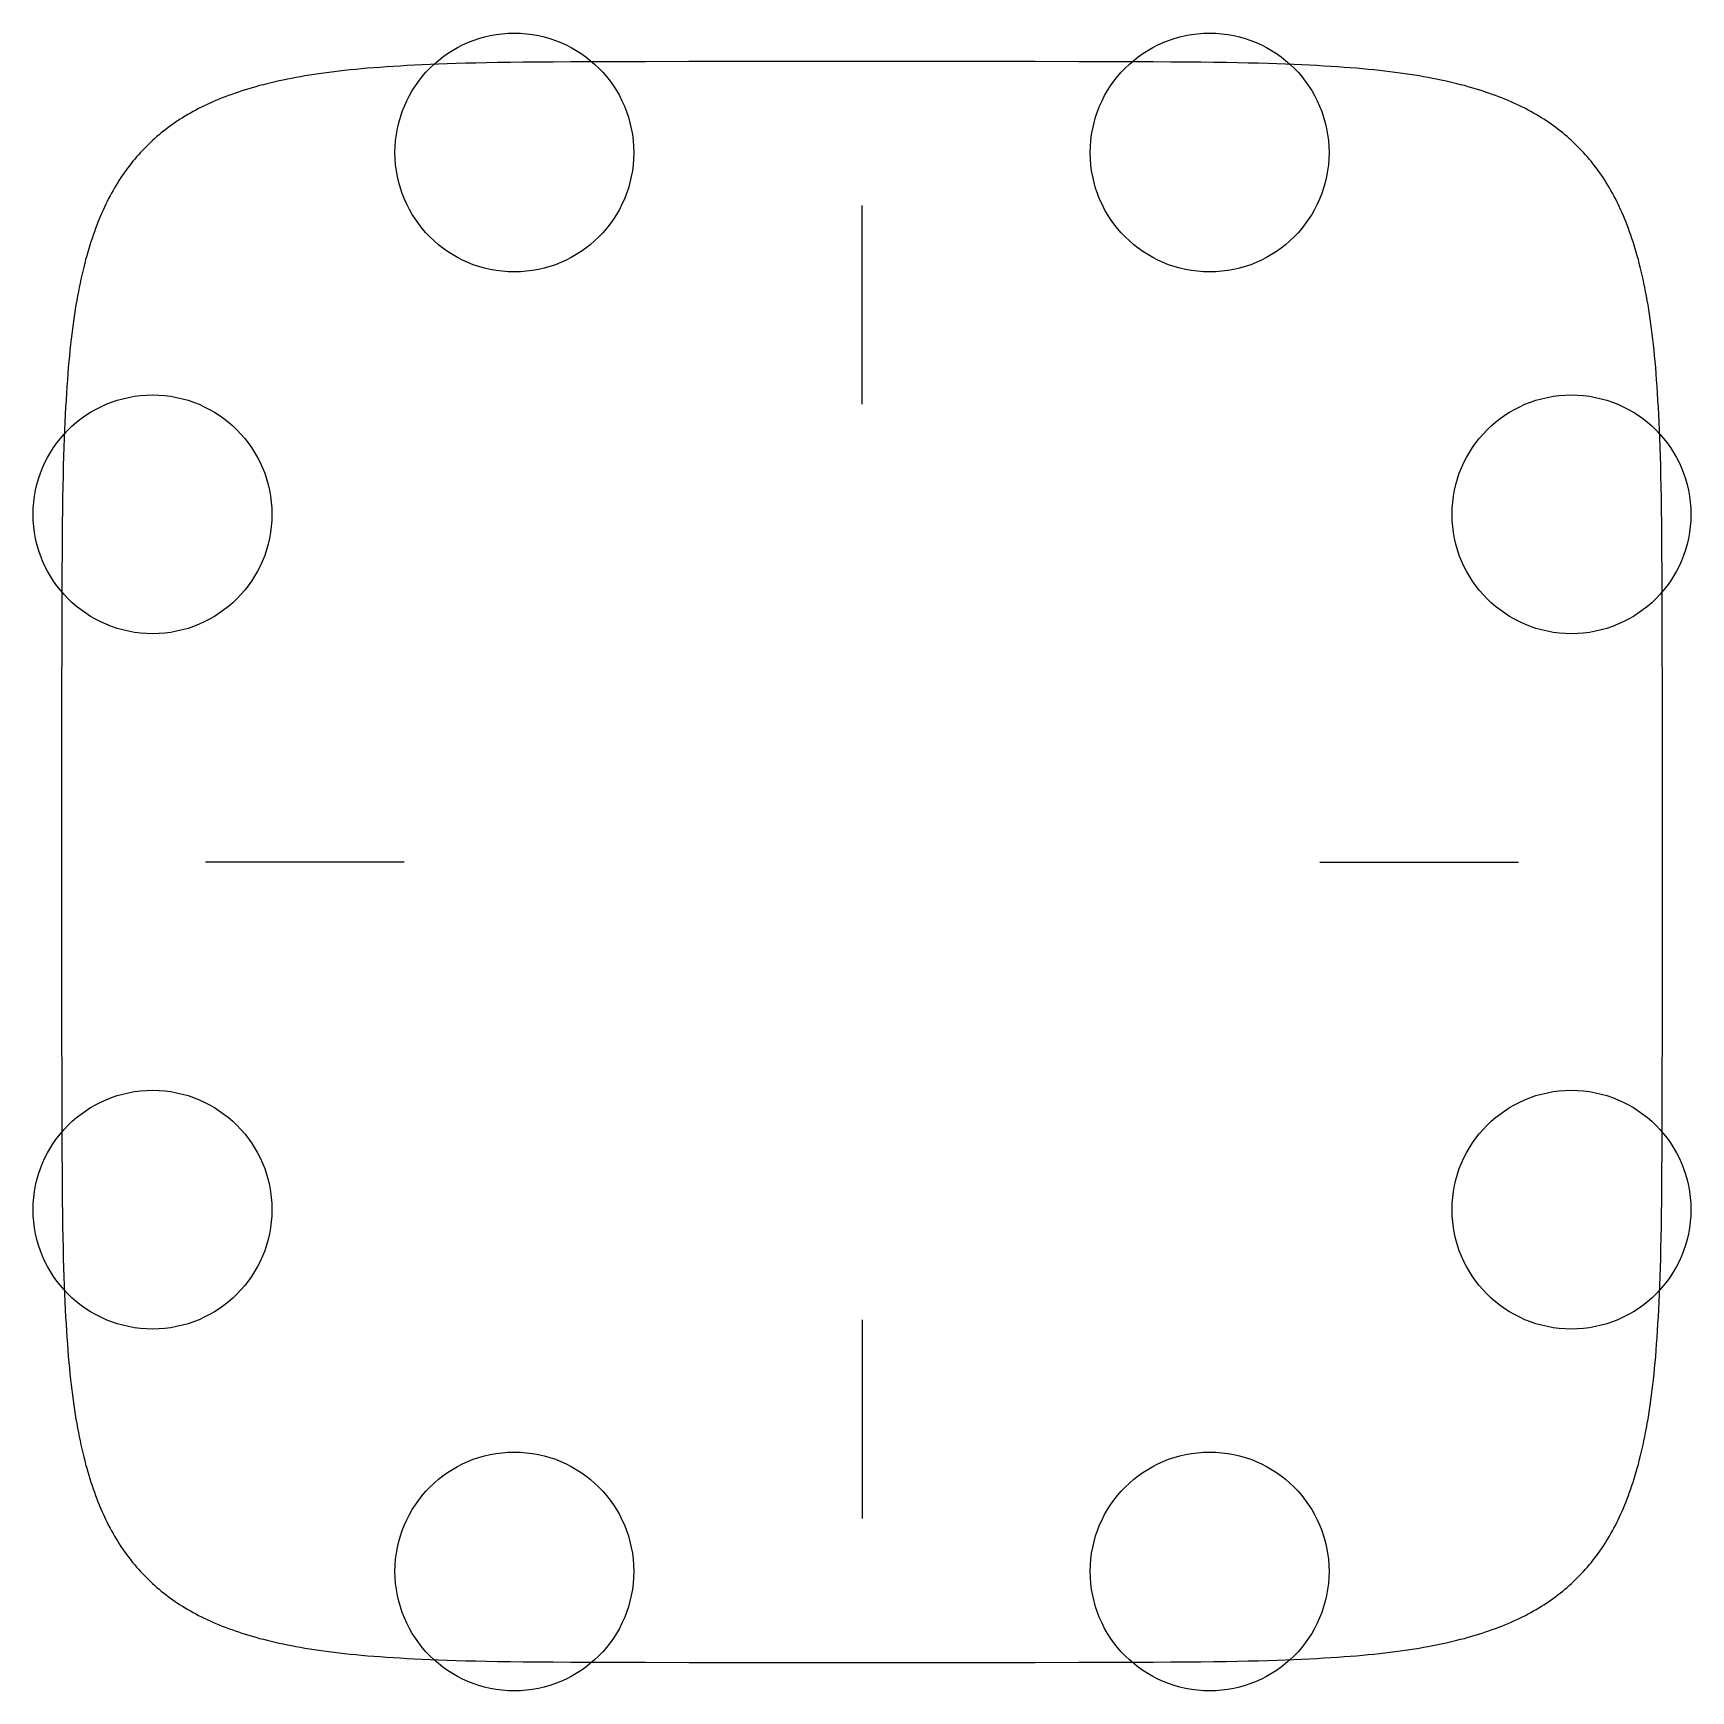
# Model space of a CAD drawing. Header units: metres. Extents: x -83 to 83, y -83 to 83.
import ezdxf

# ---------------------------------------------------------------- set-up
doc = ezdxf.new("R2010")
doc.units = ezdxf.units.M

msp = doc.modelspace()

# ---------------------------------------------------------------- linework, layer by layer
at = {"layer": 'ATTACH'}
for centre in [(-34.9421, 71.3086), (34.9421, 71.3086), (-71.3086, 34.9458), (71.3086, 34.9458), (-71.3086, -34.9458), (71.3086, -34.9458), (-34.9421, -71.3086), (34.9421, -71.3086)]:
    msp.add_circle(centre, 12, dxfattribs=at)
at = {"layer": 'OUTLINE'}
for p, q in [((-46.4313, 80.0068), (-47.1255, 79.964)), ((-45.7134, 80.0475), (-46.4313, 80.0068)), ((-44.9699, 80.0863), (-45.7134, 80.0475)), ((-44.1985, 80.123), (-44.9699, 80.0863)), ((-43.3967, 80.1578), (-44.1985, 80.123)), ((-42.5614, 80.1905), (-43.3967, 80.1578)), ((-41.6891, 80.2213), (-42.5614, 80.1905)), ((-40.7757, 80.2501), (-41.6891, 80.2213)), ((-39.8162, 80.2768), (-40.7757, 80.2501)), ((-38.8045, 80.3016), (-39.8162, 80.2768)), ((-37.7332, 80.3244), (-38.8045, 80.3016)), ((-36.5931, 80.3452), (-37.7332, 80.3244)), ((-35.3721, 80.364), (-36.5931, 80.3452)), ((-34.0548, 80.3808), (-35.3721, 80.364)), ((-32.62, 80.3956), (-34.0548, 80.3808)), ((-31.0381, 80.4085), (-32.62, 80.3956)), ((-29.2653, 80.4194), (-31.0381, 80.4085)), ((-27.2323, 80.4283), (-29.2653, 80.4194)), ((-24.8179, 80.4352), (-27.2323, 80.4283)), ((-21.7735, 80.4402), (-24.8179, 80.4352)), ((-17.4082, 80.4431), (-21.7735, 80.4402)), ((0.0005, 80.4441), (-17.4082, 80.4431)), ((17.4082, 80.4431), (0.0005, 80.4441)), ((21.7735, 80.4402), (17.4082, 80.4431)), ((24.8179, 80.4352), (21.7735, 80.4402)), ((27.2323, 80.4283), (24.8179, 80.4352)), ((29.2653, 80.4194), (27.2323, 80.4283)), ((31.0381, 80.4085), (29.2653, 80.4194)), ((32.62, 80.3956), (31.0381, 80.4085)), ((34.0548, 80.3808), (32.62, 80.3956)), ((35.3721, 80.364), (34.0548, 80.3808)), ((36.5931, 80.3452), (35.3721, 80.364)), ((37.7332, 80.3244), (36.5931, 80.3452)), ((38.8045, 80.3016), (37.7332, 80.3244)), ((39.8162, 80.2768), (38.8045, 80.3016)), ((40.7757, 80.2501), (39.8162, 80.2768)), ((41.6891, 80.2213), (40.7757, 80.2501)), ((42.5614, 80.1905), (41.6891, 80.2213)), ((43.3967, 80.1578), (42.5614, 80.1905)), ((44.1985, 80.123), (43.3967, 80.1578)), ((44.9699, 80.0863), (44.1985, 80.123)), ((45.7134, 80.0475), (44.9699, 80.0863)), ((46.4313, 80.0068), (45.7134, 80.0475)), ((47.1255, 79.964), (46.4313, 80.0068)), ((-59.3942, 78.3215), (-59.7849, 78.2268)), ((-58.9965, 78.4141), (-59.3942, 78.3215)), ((-58.5916, 78.5045), (-58.9965, 78.4141)), ((-58.1793, 78.5928), (-58.5916, 78.5045)), ((-57.7593, 78.679), (-58.1793, 78.5928)), ((-57.3314, 78.763), (-57.7593, 78.679)), ((-56.8953, 78.8449), (-57.3314, 78.763)), ((-56.4506, 78.9247), (-56.8953, 78.8449)), ((-55.997, 79.0024), (-56.4506, 78.9247)), ((-55.5342, 79.0779), (-55.997, 79.0024)), ((-55.0617, 79.1514), (-55.5342, 79.0779)), ((-54.5792, 79.2228), (-55.0617, 79.1514)), ((-54.0862, 79.2922), (-54.5792, 79.2228)), ((-53.5823, 79.3594), (-54.0862, 79.2922)), ((-53.0669, 79.4246), (-53.5823, 79.3594)), ((-52.5394, 79.4878), (-53.0669, 79.4246)), ((-51.9992, 79.5488), (-52.5394, 79.4878)), ((-51.4457, 79.6079), (-51.9992, 79.5488)), ((-50.8782, 79.6648), (-51.4457, 79.6079)), ((-50.2957, 79.7198), (-50.8782, 79.6648)), ((-49.6975, 79.7727), (-50.2957, 79.7198)), ((-49.0825, 79.8235), (-49.6975, 79.7727)), ((-48.4497, 79.8724), (-49.0825, 79.8235)), ((-47.7978, 79.9192), (-48.4497, 79.8724)), ((-47.1255, 79.964), (-47.7978, 79.9192)), ((47.7978, 79.9192), (47.1255, 79.964)), ((48.4497, 79.8724), (47.7978, 79.9192)), ((49.0825, 79.8235), (48.4497, 79.8724)), ((49.6975, 79.7727), (49.0825, 79.8235)), ((50.2957, 79.7198), (49.6975, 79.7727)), ((50.8782, 79.6648), (50.2957, 79.7198)), ((51.4457, 79.6079), (50.8782, 79.6648)), ((51.9992, 79.5488), (51.4457, 79.6079)), ((52.5394, 79.4878), (51.9992, 79.5488)), ((53.0669, 79.4246), (52.5394, 79.4878)), ((53.5823, 79.3594), (53.0669, 79.4246)), ((54.0862, 79.2922), (53.5823, 79.3594)), ((54.5792, 79.2228), (54.0862, 79.2922)), ((55.0617, 79.1514), (54.5792, 79.2228)), ((55.5342, 79.0779), (55.0617, 79.1514)), ((55.997, 79.0024), (55.5342, 79.0779)), ((56.4506, 78.9247), (55.997, 79.0024)), ((56.8953, 78.8449), (56.4506, 78.9247)), ((57.3314, 78.763), (56.8953, 78.8449)), ((57.7593, 78.679), (57.3314, 78.763)), ((58.1793, 78.5928), (57.7593, 78.679)), ((58.5916, 78.5045), (58.1793, 78.5928)), ((58.9965, 78.4141), (58.5916, 78.5045)), ((59.3942, 78.3215), (58.9965, 78.4141)), ((59.7849, 78.2268), (59.3942, 78.3215)), ((-64.6269, 76.668), (-64.9337, 76.5396)), ((-64.3155, 76.7941), (-64.6269, 76.668)), ((-63.9992, 76.9178), (-64.3155, 76.7941)), ((-63.6781, 77.0393), (-63.9992, 76.9178)), ((-63.3519, 77.1585), (-63.6781, 77.0393)), ((-63.0206, 77.2753), (-63.3519, 77.1585)), ((-62.6841, 77.39), (-63.0206, 77.2753)), ((-62.3421, 77.5023), (-62.6841, 77.39)), ((-61.9947, 77.6125), (-62.3421, 77.5023)), ((-61.6415, 77.7204), (-61.9947, 77.6125)), ((-61.2825, 77.826), (-61.6415, 77.7204)), ((-60.9175, 77.9295), (-61.2825, 77.826)), ((-60.5464, 78.0308), (-60.9175, 77.9295)), ((-60.1689, 78.1299), (-60.5464, 78.0308)), ((-59.7849, 78.2268), (-60.1689, 78.1299)), ((60.1689, 78.1299), (59.7849, 78.2268)), ((60.5464, 78.0308), (60.1689, 78.1299)), ((60.9175, 77.9295), (60.5464, 78.0308)), ((61.2825, 77.826), (60.9175, 77.9295)), ((61.6415, 77.7204), (61.2825, 77.826)), ((61.9947, 77.6125), (61.6415, 77.7204)), ((62.3421, 77.5023), (61.9947, 77.6125)), ((62.6841, 77.39), (62.3421, 77.5023)), ((63.0206, 77.2753), (62.6841, 77.39)), ((63.3519, 77.1585), (63.0206, 77.2753)), ((63.6781, 77.0393), (63.3519, 77.1585)), ((63.9992, 76.9178), (63.6781, 77.0393)), ((64.3155, 76.7941), (63.9992, 76.9178)), ((64.6269, 76.668), (64.3155, 76.7941)), ((64.9337, 76.5396), (64.6269, 76.668)), ((-67.7631, 75.1244), (-68.0239, 74.9694)), ((-67.4984, 75.2769), (-67.7631, 75.1244)), ((-67.2299, 75.4269), (-67.4984, 75.2769)), ((-66.9574, 75.5745), (-67.2299, 75.4269)), ((-66.6809, 75.7196), (-66.9574, 75.5745)), ((-66.4004, 75.8623), (-66.6809, 75.7196)), ((-66.1157, 76.0025), (-66.4004, 75.8623)), ((-65.8267, 76.1404), (-66.1157, 76.0025)), ((-65.5335, 76.2758), (-65.8267, 76.1404)), ((-65.2358, 76.4089), (-65.5335, 76.2758)), ((-64.9337, 76.5396), (-65.2358, 76.4089)), ((65.2358, 76.4089), (64.9337, 76.5396)), ((65.5335, 76.2758), (65.2358, 76.4089)), ((65.8267, 76.1404), (65.5335, 76.2758)), ((66.1157, 76.0025), (65.8267, 76.1404)), ((66.4004, 75.8623), (66.1157, 76.0025)), ((66.6809, 75.7196), (66.4004, 75.8623)), ((66.9574, 75.5745), (66.6809, 75.7196)), ((67.2299, 75.4269), (66.9574, 75.5745)), ((67.4984, 75.2769), (67.2299, 75.4269)), ((67.7631, 75.1244), (67.4984, 75.2769)), ((68.0239, 74.9694), (67.7631, 75.1244)), ((-70.2101, 73.458), (-70.436, 73.2767)), ((-69.9809, 73.6365), (-70.2101, 73.458)), ((-69.7484, 73.8123), (-69.9809, 73.6365)), ((-69.5126, 73.9855), (-69.7484, 73.8123)), ((-69.2733, 74.156), (-69.5126, 73.9855)), ((-69.0306, 74.3238), (-69.2733, 74.156)), ((-68.7843, 74.4891), (-69.0306, 74.3238)), ((-68.5345, 74.6517), (-68.7843, 74.4891)), ((-68.2811, 74.8118), (-68.5345, 74.6517)), ((-68.0239, 74.9694), (-68.2811, 74.8118)), ((68.2811, 74.8118), (68.0239, 74.9694)), ((68.5345, 74.6517), (68.2811, 74.8118)), ((68.7843, 74.4891), (68.5345, 74.6517)), ((69.0306, 74.3238), (68.7843, 74.4891)), ((69.2733, 74.156), (69.0306, 74.3238)), ((69.5126, 73.9855), (69.2733, 74.156)), ((69.7484, 73.8123), (69.5126, 73.9855)), ((69.9809, 73.6365), (69.7484, 73.8123)), ((70.2101, 73.458), (69.9809, 73.6365)), ((70.436, 73.2767), (70.2101, 73.458)), ((-72.1303, 71.725), (-72.3285, 71.5179)), ((-71.9291, 71.9291), (-72.1303, 71.725)), ((-71.725, 72.1303), (-71.9291, 71.9291)), ((-71.5179, 72.3285), (-71.725, 72.1303)), ((-71.3077, 72.5238), (-71.5179, 72.3285)), ((-71.0945, 72.7163), (-71.3077, 72.5238)), ((-70.8782, 72.9059), (-71.0945, 72.7163)), ((-70.6587, 73.0927), (-70.8782, 72.9059)), ((-70.436, 73.2767), (-70.6587, 73.0927)), ((70.6587, 73.0927), (70.436, 73.2767)), ((70.8782, 72.9059), (70.6587, 73.0927)), ((71.0945, 72.7163), (70.8782, 72.9059)), ((71.3077, 72.5238), (71.0945, 72.7163)), ((71.5179, 72.3285), (71.3077, 72.5238)), ((71.725, 72.1303), (71.5179, 72.3285)), ((71.9291, 71.9291), (71.725, 72.1303)), ((72.1303, 71.725), (71.9291, 71.9291)), ((72.3285, 71.5179), (72.1303, 71.725)), ((-73.6365, 69.9809), (-73.8123, 69.7484)), ((-73.458, 70.2101), (-73.6365, 69.9809)), ((-73.2767, 70.436), (-73.458, 70.2101)), ((-73.0927, 70.6587), (-73.2767, 70.436)), ((-72.9059, 70.8782), (-73.0927, 70.6587)), ((-72.7163, 71.0945), (-72.9059, 70.8782)), ((-72.5238, 71.3077), (-72.7163, 71.0945)), ((-72.3285, 71.5179), (-72.5238, 71.3077)), ((72.5238, 71.3077), (72.3285, 71.5179)), ((72.7163, 71.0945), (72.5238, 71.3077)), ((72.9059, 70.8782), (72.7163, 71.0945)), ((73.0927, 70.6587), (72.9059, 70.8782)), ((73.2767, 70.436), (73.0927, 70.6587)), ((73.458, 70.2101), (73.2767, 70.436)), ((73.6365, 69.9809), (73.458, 70.2101)), ((73.8123, 69.7484), (73.6365, 69.9809)), ((-74.6517, 68.5345), (-74.8118, 68.2811)), ((-74.4891, 68.7843), (-74.6517, 68.5345)), ((-74.3238, 69.0306), (-74.4891, 68.7843)), ((-74.156, 69.2733), (-74.3238, 69.0306)), ((-73.9855, 69.5126), (-74.156, 69.2733)), ((-73.8123, 69.7484), (-73.9855, 69.5126)), ((73.9855, 69.5126), (73.8123, 69.7484)), ((74.156, 69.2733), (73.9855, 69.5126)), ((74.3238, 69.0306), (74.156, 69.2733)), ((74.4891, 68.7843), (74.3238, 69.0306)), ((74.6517, 68.5345), (74.4891, 68.7843)), ((74.8118, 68.2811), (74.6517, 68.5345)), ((-75.7196, 66.6809), (-75.8623, 66.4004)), ((-75.5745, 66.9574), (-75.7196, 66.6809)), ((-75.4269, 67.2299), (-75.5745, 66.9574)), ((-75.2769, 67.4984), (-75.4269, 67.2299)), ((-75.1244, 67.7631), (-75.2769, 67.4984)), ((-74.9694, 68.0239), (-75.1244, 67.7631)), ((-74.8118, 68.2811), (-74.9694, 68.0239)), ((74.9694, 68.0239), (74.8118, 68.2811)), ((75.1244, 67.7631), (74.9694, 68.0239)), ((75.2769, 67.4984), (75.1244, 67.7631)), ((75.4269, 67.2299), (75.2769, 67.4984)), ((75.5745, 66.9574), (75.4269, 67.2299)), ((75.7196, 66.6809), (75.5745, 66.9574)), ((75.8623, 66.4004), (75.7196, 66.6809)), ((-76.4089, 65.2358), (-76.5396, 64.9337)), ((-76.2758, 65.5335), (-76.4089, 65.2358)), ((-76.1404, 65.8267), (-76.2758, 65.5335)), ((-76.0025, 66.1157), (-76.1404, 65.8267)), ((-75.8623, 66.4004), (-76.0025, 66.1157)), ((76.0025, 66.1157), (75.8623, 66.4004)), ((76.1404, 65.8267), (76.0025, 66.1157)), ((76.2758, 65.5335), (76.1404, 65.8267)), ((76.4089, 65.2358), (76.2758, 65.5335)), ((76.5396, 64.9337), (76.4089, 65.2358)), ((-77.1585, 63.3519), (-77.2753, 63.0206)), ((-77.0393, 63.6781), (-77.1585, 63.3519)), ((-76.9178, 63.9992), (-77.0393, 63.6781)), ((-76.7941, 64.3155), (-76.9178, 63.9992)), ((-76.668, 64.6269), (-76.7941, 64.3155)), ((-76.5396, 64.9337), (-76.668, 64.6269)), ((76.668, 64.6269), (76.5396, 64.9337)), ((76.7941, 64.3155), (76.668, 64.6269)), ((76.9178, 63.9992), (76.7941, 64.3155)), ((77.0393, 63.6781), (76.9178, 63.9992)), ((77.1585, 63.3519), (77.0393, 63.6781)), ((77.2753, 63.0206), (77.1585, 63.3519)), ((-77.6125, 61.9947), (-77.7204, 61.6415)), ((-77.5023, 62.3421), (-77.6125, 61.9947)), ((-77.39, 62.6841), (-77.5023, 62.3421)), ((-77.2753, 63.0206), (-77.39, 62.6841)), ((77.39, 62.6841), (77.2753, 63.0206)), ((77.5023, 62.3421), (77.39, 62.6841)), ((77.6125, 61.9947), (77.5023, 62.3421)), ((77.7204, 61.6415), (77.6125, 61.9947)), ((-78.1299, 60.1689), (-78.2268, 59.7849)), ((-78.0308, 60.5464), (-78.1299, 60.1689)), ((-77.9295, 60.9175), (-78.0308, 60.5464)), ((-77.826, 61.2825), (-77.9295, 60.9175)), ((-77.7204, 61.6415), (-77.826, 61.2825)), ((77.826, 61.2825), (77.7204, 61.6415)), ((77.9295, 60.9175), (77.826, 61.2825)), ((78.0308, 60.5464), (77.9295, 60.9175)), ((78.1299, 60.1689), (78.0308, 60.5464)), ((78.2268, 59.7849), (78.1299, 60.1689)), ((-78.5045, 58.5916), (-78.5928, 58.1793)), ((-78.4141, 58.9965), (-78.5045, 58.5916)), ((-78.3215, 59.3942), (-78.4141, 58.9965)), ((-78.2268, 59.7849), (-78.3215, 59.3942)), ((78.3215, 59.3942), (78.2268, 59.7849)), ((78.4141, 58.9965), (78.3215, 59.3942)), ((78.5045, 58.5916), (78.4141, 58.9965)), ((78.5928, 58.1793), (78.5045, 58.5916)), ((-78.8449, 56.8953), (-78.9247, 56.4506)), ((-78.763, 57.3314), (-78.8449, 56.8953)), ((-78.679, 57.7593), (-78.763, 57.3314)), ((-78.5928, 58.1793), (-78.679, 57.7593)), ((78.679, 57.7593), (78.5928, 58.1793)), ((78.763, 57.3314), (78.679, 57.7593)), ((78.8449, 56.8953), (78.763, 57.3314)), ((78.9247, 56.4506), (78.8449, 56.8953)), ((-79.1514, 55.0617), (-79.2228, 54.5792)), ((-79.0779, 55.5342), (-79.1514, 55.0617)), ((-79.0024, 55.997), (-79.0779, 55.5342)), ((-78.9247, 56.4506), (-79.0024, 55.997)), ((79.0024, 55.997), (78.9247, 56.4506)), ((79.0779, 55.5342), (79.0024, 55.997)), ((79.1514, 55.0617), (79.0779, 55.5342)), ((79.2228, 54.5792), (79.1514, 55.0617)), ((-79.3594, 53.5823), (-79.4246, 53.0669)), ((-79.2922, 54.0862), (-79.3594, 53.5823)), ((-79.2228, 54.5792), (-79.2922, 54.0862)), ((79.2922, 54.0862), (79.2228, 54.5792)), ((79.3594, 53.5823), (79.2922, 54.0862)), ((79.4246, 53.0669), (79.3594, 53.5823)), ((-79.5488, 51.9992), (-79.6079, 51.4457)), ((-79.4878, 52.5394), (-79.5488, 51.9992)), ((-79.4246, 53.0669), (-79.4878, 52.5394)), ((79.4878, 52.5394), (79.4246, 53.0669)), ((79.5488, 51.9992), (79.4878, 52.5394)), ((79.6079, 51.4457), (79.5488, 51.9992)), ((-79.7198, 50.2957), (-79.7727, 49.6975)), ((-79.6648, 50.8782), (-79.7198, 50.2957)), ((-79.6079, 51.4457), (-79.6648, 50.8782)), ((79.6648, 50.8782), (79.6079, 51.4457)), ((79.7198, 50.2957), (79.6648, 50.8782)), ((79.7727, 49.6975), (79.7198, 50.2957)), ((-79.8724, 48.4497), (-79.9192, 47.7978)), ((-79.8235, 49.0825), (-79.8724, 48.4497)), ((-79.7727, 49.6975), (-79.8235, 49.0825)), ((79.8235, 49.0825), (79.7727, 49.6975)), ((79.8724, 48.4497), (79.8235, 49.0825)), ((79.9192, 47.7978), (79.8724, 48.4497)), ((-79.964, 47.1255), (-80.0068, 46.4313)), ((-79.9192, 47.7978), (-79.964, 47.1255)), ((79.964, 47.1255), (79.9192, 47.7978)), ((80.0068, 46.4313), (79.964, 47.1255)), ((-80.0475, 45.7134), (-80.0863, 44.9699)), ((-80.0068, 46.4313), (-80.0475, 45.7134)), ((80.0475, 45.7134), (80.0068, 46.4313)), ((80.0863, 44.9699), (80.0475, 45.7134)), ((-80.1578, 43.3967), (-80.1905, 42.5614)), ((-80.123, 44.1985), (-80.1578, 43.3967)), ((-80.0863, 44.9699), (-80.123, 44.1985)), ((80.123, 44.1985), (80.0863, 44.9699)), ((80.1578, 43.3967), (80.123, 44.1985)), ((80.1905, 42.5614), (80.1578, 43.3967)), ((-80.2213, 41.6891), (-80.2501, 40.7757)), ((-80.1905, 42.5614), (-80.2213, 41.6891)), ((80.2213, 41.6891), (80.1905, 42.5614)), ((80.2501, 40.7757), (80.2213, 41.6891)), ((-80.2501, 40.7757), (-80.2768, 39.8162)), ((80.2768, 39.8162), (80.2501, 40.7757)), ((-80.3016, 38.8045), (-80.3244, 37.7332)), ((-80.2768, 39.8162), (-80.3016, 38.8045)), ((80.3016, 38.8045), (80.2768, 39.8162)), ((80.3244, 37.7332), (80.3016, 38.8045)), ((-80.3244, 37.7332), (-80.3452, 36.5931)), ((80.3452, 36.5931), (80.3244, 37.7332)), ((-80.364, 35.3721), (-80.3808, 34.0548)), ((-80.3452, 36.5931), (-80.364, 35.3721)), ((80.364, 35.3721), (80.3452, 36.5931)), ((80.3808, 34.0548), (80.364, 35.3721)), ((-80.3808, 34.0548), (-80.3956, 32.62)), ((80.3956, 32.62), (80.3808, 34.0548)), ((-80.3956, 32.62), (-80.4085, 31.0381)), ((80.4085, 31.0381), (80.3956, 32.62)), ((-80.4085, 31.0381), (-80.4194, 29.2653)), ((80.4194, 29.2653), (80.4085, 31.0381)), ((-80.4194, 29.2653), (-80.4283, 27.2323)), ((80.4283, 27.2323), (80.4194, 29.2653)), ((-80.4283, 27.2323), (-80.4352, 24.8179)), ((80.4352, 24.8179), (80.4283, 27.2323)), ((-80.4352, 24.8179), (-80.4402, 21.7735)), ((80.4402, 21.7735), (80.4352, 24.8179)), ((-80.4402, 21.7735), (-80.4431, 17.4082)), ((80.4431, 17.4082), (80.4402, 21.7735)), ((-80.4431, 17.4082), (-80.4441, 0.0006)), ((80.4441, 0), (80.4431, 17.4082)), ((-80.4441, 0.0006), (-80.4431, -17.4082)), ((80.4431, -17.4082), (80.4441, 0)), ((-80.4431, -17.4082), (-80.4402, -21.7735)), ((80.4402, -21.7735), (80.4431, -17.4082)), ((-80.4402, -21.7735), (-80.4352, -24.8179)), ((80.4352, -24.8179), (80.4402, -21.7735)), ((-80.4352, -24.8179), (-80.4283, -27.2323)), ((80.4283, -27.2323), (80.4352, -24.8179)), ((-80.4283, -27.2323), (-80.4194, -29.2653)), ((80.4194, -29.2653), (80.4283, -27.2323)), ((-80.4194, -29.2653), (-80.4085, -31.0381)), ((80.4085, -31.0381), (80.4194, -29.2653)), ((-80.4085, -31.0381), (-80.3956, -32.62)), ((80.3956, -32.62), (80.4085, -31.0381)), ((-80.3956, -32.62), (-80.3808, -34.0548)), ((80.3808, -34.0548), (80.3956, -32.62)), ((-80.3808, -34.0548), (-80.364, -35.3721)), ((80.364, -35.3721), (80.3808, -34.0548)), ((-80.364, -35.3721), (-80.3452, -36.5931)), ((-80.3452, -36.5931), (-80.3244, -37.7332)), ((80.3244, -37.7332), (80.3452, -36.5931)), ((80.3452, -36.5931), (80.364, -35.3721)), ((-80.3244, -37.7332), (-80.3016, -38.8045)), ((80.3016, -38.8045), (80.3244, -37.7332)), ((-80.3016, -38.8045), (-80.2768, -39.8162)), ((-80.2768, -39.8162), (-80.2501, -40.7757)), ((80.2501, -40.7757), (80.2768, -39.8162)), ((80.2768, -39.8162), (80.3016, -38.8045)), ((-80.2501, -40.7757), (-80.2213, -41.6891)), ((80.2213, -41.6891), (80.2501, -40.7757)), ((-80.2213, -41.6891), (-80.1905, -42.5614)), ((-80.1905, -42.5614), (-80.1578, -43.3967)), ((80.1578, -43.3967), (80.1905, -42.5614)), ((80.1905, -42.5614), (80.2213, -41.6891)), ((-80.1578, -43.3967), (-80.123, -44.1985)), ((-80.123, -44.1985), (-80.0863, -44.9699)), ((-80.0863, -44.9699), (-80.0475, -45.7134)), ((80.0475, -45.7134), (80.0863, -44.9699)), ((80.0863, -44.9699), (80.123, -44.1985)), ((80.123, -44.1985), (80.1578, -43.3967)), ((-80.0475, -45.7134), (-80.0068, -46.4313)), ((-80.0068, -46.4313), (-79.964, -47.1255)), ((79.964, -47.1255), (80.0068, -46.4313)), ((80.0068, -46.4313), (80.0475, -45.7134)), ((-79.964, -47.1255), (-79.9192, -47.7978)), ((-79.9192, -47.7978), (-79.8724, -48.4497)), ((79.8724, -48.4497), (79.9192, -47.7978)), ((79.9192, -47.7978), (79.964, -47.1255)), ((-79.8724, -48.4497), (-79.8235, -49.0825)), ((-79.8235, -49.0825), (-79.7727, -49.6975)), ((-79.7727, -49.6975), (-79.7198, -50.2957)), ((79.7198, -50.2957), (79.7727, -49.6975)), ((79.7727, -49.6975), (79.8235, -49.0825)), ((79.8235, -49.0825), (79.8724, -48.4497)), ((-79.7198, -50.2957), (-79.6648, -50.8782)), ((-79.6648, -50.8782), (-79.6079, -51.4457)), ((-79.6079, -51.4457), (-79.5488, -51.9992)), ((79.5488, -51.9992), (79.6079, -51.4457)), ((79.6079, -51.4457), (79.6648, -50.8782)), ((79.6648, -50.8782), (79.7198, -50.2957)), ((-79.5488, -51.9992), (-79.4878, -52.5394)), ((-79.4878, -52.5394), (-79.4246, -53.0669)), ((-79.4246, -53.0669), (-79.3594, -53.5823)), ((79.3594, -53.5823), (79.4246, -53.0669)), ((79.4246, -53.0669), (79.4878, -52.5394)), ((79.4878, -52.5394), (79.5488, -51.9992)), ((-79.3594, -53.5823), (-79.2922, -54.0862)), ((-79.2922, -54.0862), (-79.2228, -54.5792)), ((-79.2228, -54.5792), (-79.1514, -55.0617)), ((79.1514, -55.0617), (79.2228, -54.5792)), ((79.2228, -54.5792), (79.2922, -54.0862)), ((79.2922, -54.0862), (79.3594, -53.5823)), ((-79.1514, -55.0617), (-79.0779, -55.5342)), ((-79.0779, -55.5342), (-79.0024, -55.997)), ((-79.0024, -55.997), (-78.9247, -56.4506)), ((-78.9247, -56.4506), (-78.8449, -56.8953)), ((78.8449, -56.8953), (78.9247, -56.4506)), ((78.9247, -56.4506), (79.0024, -55.997)), ((79.0024, -55.997), (79.0779, -55.5342)), ((79.0779, -55.5342), (79.1514, -55.0617)), ((-78.8449, -56.8953), (-78.763, -57.3314)), ((-78.763, -57.3314), (-78.679, -57.7593)), ((-78.679, -57.7593), (-78.5928, -58.1793)), ((-78.5928, -58.1793), (-78.5045, -58.5916)), ((78.5045, -58.5916), (78.5928, -58.1793)), ((78.5928, -58.1793), (78.679, -57.7593)), ((78.679, -57.7593), (78.763, -57.3314)), ((78.763, -57.3314), (78.8449, -56.8953)), ((-78.5045, -58.5916), (-78.4141, -58.9965)), ((-78.4141, -58.9965), (-78.3215, -59.3942)), ((-78.3215, -59.3942), (-78.2268, -59.7849)), ((-78.2268, -59.7849), (-78.1299, -60.1689)), ((78.1299, -60.1689), (78.2268, -59.7849)), ((78.2268, -59.7849), (78.3215, -59.3942)), ((78.3215, -59.3942), (78.4141, -58.9965)), ((78.4141, -58.9965), (78.5045, -58.5916)), ((-78.1299, -60.1689), (-78.0308, -60.5464)), ((-78.0308, -60.5464), (-77.9295, -60.9175)), ((-77.9295, -60.9175), (-77.826, -61.2825)), ((-77.826, -61.2825), (-77.7204, -61.6415)), ((-77.7204, -61.6415), (-77.6125, -61.9947)), ((77.6125, -61.9947), (77.7204, -61.6415)), ((77.7204, -61.6415), (77.826, -61.2825)), ((77.826, -61.2825), (77.9295, -60.9175)), ((77.9295, -60.9175), (78.0308, -60.5464)), ((78.0308, -60.5464), (78.1299, -60.1689)), ((-77.6125, -61.9947), (-77.5023, -62.3421)), ((-77.5023, -62.3421), (-77.39, -62.6841)), ((-77.39, -62.6841), (-77.2753, -63.0206)), ((-77.2753, -63.0206), (-77.1585, -63.3519)), ((77.1585, -63.3519), (77.2753, -63.0206)), ((77.2753, -63.0206), (77.39, -62.6841)), ((77.39, -62.6841), (77.5023, -62.3421)), ((77.5023, -62.3421), (77.6125, -61.9947)), ((-77.1585, -63.3519), (-77.0393, -63.6781)), ((-77.0393, -63.6781), (-76.9178, -63.9992)), ((-76.9178, -63.9992), (-76.7941, -64.3155)), ((-76.7941, -64.3155), (-76.668, -64.6269)), ((-76.668, -64.6269), (-76.5396, -64.9337)), ((-76.5396, -64.9337), (-76.4089, -65.2358)), ((76.4089, -65.2358), (76.5396, -64.9337)), ((76.5396, -64.9337), (76.668, -64.6269)), ((76.668, -64.6269), (76.7941, -64.3155)), ((76.7941, -64.3155), (76.9178, -63.9992)), ((76.9178, -63.9992), (77.0393, -63.6781)), ((77.0393, -63.6781), (77.1585, -63.3519)), ((-76.4089, -65.2358), (-76.2758, -65.5335)), ((-76.2758, -65.5335), (-76.1404, -65.8267)), ((-76.1404, -65.8267), (-76.0025, -66.1157)), ((-76.0025, -66.1157), (-75.8623, -66.4004)), ((-75.8623, -66.4004), (-75.7196, -66.6809)), ((75.7196, -66.6809), (75.8623, -66.4004)), ((75.8623, -66.4004), (76.0025, -66.1157)), ((76.0025, -66.1157), (76.1404, -65.8267)), ((76.1404, -65.8267), (76.2758, -65.5335)), ((76.2758, -65.5335), (76.4089, -65.2358)), ((-75.7196, -66.6809), (-75.5745, -66.9574)), ((-75.5745, -66.9574), (-75.4269, -67.2299)), ((-75.4269, -67.2299), (-75.2769, -67.4984)), ((-75.2769, -67.4984), (-75.1244, -67.7631)), ((-75.1244, -67.7631), (-74.9694, -68.0239)), ((-74.9694, -68.0239), (-74.8118, -68.2811)), ((-74.8118, -68.2811), (-74.6517, -68.5345)), ((74.6517, -68.5345), (74.8118, -68.2811)), ((74.8118, -68.2811), (74.9694, -68.0239)), ((74.9694, -68.0239), (75.1244, -67.7631)), ((75.1244, -67.7631), (75.2769, -67.4984)), ((75.2769, -67.4984), (75.4269, -67.2299)), ((75.4269, -67.2299), (75.5745, -66.9574)), ((75.5745, -66.9574), (75.7196, -66.6809)), ((-74.6517, -68.5345), (-74.4891, -68.7843)), ((-74.4891, -68.7843), (-74.3238, -69.0306)), ((-74.3238, -69.0306), (-74.156, -69.2733)), ((-74.156, -69.2733), (-73.9855, -69.5126)), ((-73.9855, -69.5126), (-73.8123, -69.7484)), ((-73.8123, -69.7484), (-73.6365, -69.9809)), ((73.6365, -69.9809), (73.8123, -69.7484)), ((73.8123, -69.7484), (73.9855, -69.5126)), ((73.9855, -69.5126), (74.156, -69.2733)), ((74.156, -69.2733), (74.3238, -69.0306)), ((74.3238, -69.0306), (74.4891, -68.7843)), ((74.4891, -68.7843), (74.6517, -68.5345)), ((-73.6365, -69.9809), (-73.458, -70.2101)), ((-73.458, -70.2101), (-73.2767, -70.436)), ((-73.2767, -70.436), (-73.0927, -70.6587)), ((-73.0927, -70.6587), (-72.9059, -70.8782)), ((-72.9059, -70.8782), (-72.7163, -71.0945)), ((-72.7163, -71.0945), (-72.5238, -71.3077)), ((-72.5238, -71.3077), (-72.3285, -71.5179)), ((-72.3285, -71.5179), (-72.1303, -71.725)), ((72.1303, -71.725), (72.3285, -71.5179)), ((72.3285, -71.5179), (72.5238, -71.3077)), ((72.5238, -71.3077), (72.7163, -71.0945)), ((72.7163, -71.0945), (72.9059, -70.8782)), ((72.9059, -70.8782), (73.0927, -70.6587)), ((73.0927, -70.6587), (73.2767, -70.436)), ((73.2767, -70.436), (73.458, -70.2101)), ((73.458, -70.2101), (73.6365, -69.9809)), ((-72.1303, -71.725), (-71.9291, -71.9291)), ((-71.9291, -71.9291), (-71.725, -72.1303)), ((-71.725, -72.1303), (-71.5179, -72.3285)), ((-71.5179, -72.3285), (-71.3077, -72.5238)), ((-71.3077, -72.5238), (-71.0945, -72.7163)), ((-71.0945, -72.7163), (-70.8782, -72.9059)), ((-70.8782, -72.9059), (-70.6587, -73.0927)), ((-70.6587, -73.0927), (-70.436, -73.2767)), ((-70.436, -73.2767), (-70.2101, -73.458)), ((70.2101, -73.458), (70.436, -73.2767)), ((70.436, -73.2767), (70.6587, -73.0927)), ((70.6587, -73.0927), (70.8782, -72.9059)), ((70.8782, -72.9059), (71.0945, -72.7163)), ((71.0945, -72.7163), (71.3077, -72.5238)), ((71.3077, -72.5238), (71.5179, -72.3285)), ((71.5179, -72.3285), (71.725, -72.1303)), ((71.725, -72.1303), (71.9291, -71.9291)), ((71.9291, -71.9291), (72.1303, -71.725)), ((-70.2101, -73.458), (-69.9809, -73.6365)), ((-69.9809, -73.6365), (-69.7484, -73.8123)), ((-69.7484, -73.8123), (-69.5126, -73.9855)), ((-69.5126, -73.9855), (-69.2733, -74.156)), ((-69.2733, -74.156), (-69.0306, -74.3238)), ((-69.0306, -74.3238), (-68.7843, -74.4891)), ((-68.7843, -74.4891), (-68.5345, -74.6517)), ((-68.5345, -74.6517), (-68.2811, -74.8118)), ((-68.2811, -74.8118), (-68.0239, -74.9694)), ((-68.0239, -74.9694), (-67.7631, -75.1244)), ((67.7631, -75.1244), (68.0239, -74.9694)), ((68.0239, -74.9694), (68.2811, -74.8118)), ((68.2811, -74.8118), (68.5345, -74.6517)), ((68.5345, -74.6517), (68.7843, -74.4891)), ((68.7843, -74.4891), (69.0306, -74.3238)), ((69.0306, -74.3238), (69.2733, -74.156)), ((69.2733, -74.156), (69.5126, -73.9855)), ((69.5126, -73.9855), (69.7484, -73.8123)), ((69.7484, -73.8123), (69.9809, -73.6365)), ((69.9809, -73.6365), (70.2101, -73.458)), ((-67.7631, -75.1244), (-67.4984, -75.2769)), ((-67.4984, -75.2769), (-67.2299, -75.4269)), ((-67.2299, -75.4269), (-66.9574, -75.5745)), ((-66.9574, -75.5745), (-66.6809, -75.7196)), ((-66.6809, -75.7196), (-66.4004, -75.8623)), ((-66.4004, -75.8623), (-66.1157, -76.0025)), ((-66.1157, -76.0025), (-65.8267, -76.1404)), ((-65.8267, -76.1404), (-65.5335, -76.2758)), ((-65.5335, -76.2758), (-65.2358, -76.4089)), ((-65.2358, -76.4089), (-64.9337, -76.5396)), ((-64.9337, -76.5396), (-64.6269, -76.668)), ((64.6269, -76.668), (64.9337, -76.5396)), ((64.9337, -76.5396), (65.2358, -76.4089)), ((65.2358, -76.4089), (65.5335, -76.2758)), ((65.5335, -76.2758), (65.8267, -76.1404)), ((65.8267, -76.1404), (66.1157, -76.0025)), ((66.1157, -76.0025), (66.4004, -75.8623)), ((66.4004, -75.8623), (66.6809, -75.7196)), ((66.6809, -75.7196), (66.9574, -75.5745)), ((66.9574, -75.5745), (67.2299, -75.4269)), ((67.2299, -75.4269), (67.4984, -75.2769)), ((67.4984, -75.2769), (67.7631, -75.1244)), ((-64.6269, -76.668), (-64.3155, -76.7941)), ((-64.3155, -76.7941), (-63.9992, -76.9178)), ((-63.9992, -76.9178), (-63.6781, -77.0393)), ((-63.6781, -77.0393), (-63.3519, -77.1585)), ((-63.3519, -77.1585), (-63.0206, -77.2753)), ((-63.0206, -77.2753), (-62.6841, -77.39)), ((-62.6841, -77.39), (-62.3421, -77.5023)), ((-62.3421, -77.5023), (-61.9947, -77.6125)), ((-61.9947, -77.6125), (-61.6415, -77.7204)), ((-61.6415, -77.7204), (-61.2825, -77.826)), ((-61.2825, -77.826), (-60.9175, -77.9295)), ((-60.9175, -77.9295), (-60.5464, -78.0308)), ((-60.5464, -78.0308), (-60.1689, -78.1299)), ((-60.1689, -78.1299), (-59.7849, -78.2268)), ((-59.7849, -78.2268), (-59.3942, -78.3215)), ((59.3942, -78.3215), (59.7849, -78.2268)), ((59.7849, -78.2268), (60.1689, -78.1299)), ((60.1689, -78.1299), (60.5464, -78.0308)), ((60.5464, -78.0308), (60.9175, -77.9295)), ((60.9175, -77.9295), (61.2825, -77.826)), ((61.2825, -77.826), (61.6415, -77.7204)), ((61.6415, -77.7204), (61.9947, -77.6125)), ((61.9947, -77.6125), (62.3421, -77.5023)), ((62.3421, -77.5023), (62.6841, -77.39)), ((62.6841, -77.39), (63.0206, -77.2753)), ((63.0206, -77.2753), (63.3519, -77.1585)), ((63.3519, -77.1585), (63.6781, -77.0393)), ((63.6781, -77.0393), (63.9992, -76.9178)), ((63.9992, -76.9178), (64.3155, -76.7941)), ((64.3155, -76.7941), (64.6269, -76.668)), ((-59.3942, -78.3215), (-58.9965, -78.4141)), ((-58.9965, -78.4141), (-58.5916, -78.5045)), ((-58.5916, -78.5045), (-58.1793, -78.5928)), ((-58.1793, -78.5928), (-57.7593, -78.679)), ((-57.7593, -78.679), (-57.3314, -78.763)), ((-57.3314, -78.763), (-56.8953, -78.8449)), ((-56.8953, -78.8449), (-56.4506, -78.9247)), ((-56.4506, -78.9247), (-55.997, -79.0024)), ((-55.997, -79.0024), (-55.5342, -79.0779)), ((-55.5342, -79.0779), (-55.0617, -79.1514)), ((-55.0617, -79.1514), (-54.5792, -79.2228)), ((-54.5792, -79.2228), (-54.0862, -79.2922)), ((-54.0862, -79.2922), (-53.5823, -79.3594)), ((-53.5823, -79.3594), (-53.0669, -79.4246)), ((-53.0669, -79.4246), (-52.5394, -79.4878)), ((-52.5394, -79.4878), (-51.9992, -79.5488)), ((-51.9992, -79.5488), (-51.4457, -79.6079)), ((-51.4457, -79.6079), (-50.8782, -79.6648)), ((-50.8782, -79.6648), (-50.2957, -79.7198)), ((-50.2957, -79.7198), (-49.6975, -79.7727)), ((-49.6975, -79.7727), (-49.0825, -79.8235)), ((-49.0825, -79.8235), (-48.4497, -79.8724)), ((-48.4497, -79.8724), (-47.7978, -79.9192)), ((-47.7978, -79.9192), (-47.1255, -79.964)), ((-47.1255, -79.964), (-46.4313, -80.0068)), ((46.4313, -80.0068), (47.1255, -79.964)), ((47.1255, -79.964), (47.7978, -79.9192)), ((47.7978, -79.9192), (48.4497, -79.8724)), ((48.4497, -79.8724), (49.0825, -79.8235)), ((49.0825, -79.8235), (49.6975, -79.7727)), ((49.6975, -79.7727), (50.2957, -79.7198)), ((50.2957, -79.7198), (50.8782, -79.6648)), ((50.8782, -79.6648), (51.4457, -79.6079)), ((51.4457, -79.6079), (51.9992, -79.5488)), ((51.9992, -79.5488), (52.5394, -79.4878)), ((52.5394, -79.4878), (53.0669, -79.4246)), ((53.0669, -79.4246), (53.5823, -79.3594)), ((53.5823, -79.3594), (54.0862, -79.2922)), ((54.0862, -79.2922), (54.5792, -79.2228)), ((54.5792, -79.2228), (55.0617, -79.1514)), ((55.0617, -79.1514), (55.5342, -79.0779)), ((55.5342, -79.0779), (55.997, -79.0024)), ((55.997, -79.0024), (56.4506, -78.9247)), ((56.4506, -78.9247), (56.8953, -78.8449)), ((56.8953, -78.8449), (57.3314, -78.763)), ((57.3314, -78.763), (57.7593, -78.679)), ((57.7593, -78.679), (58.1793, -78.5928)), ((58.1793, -78.5928), (58.5916, -78.5045)), ((58.5916, -78.5045), (58.9965, -78.4141)), ((58.9965, -78.4141), (59.3942, -78.3215)), ((-46.4313, -80.0068), (-45.7134, -80.0475)), ((-45.7134, -80.0475), (-44.9699, -80.0863)), ((-44.9699, -80.0863), (-44.1985, -80.123)), ((-44.1985, -80.123), (-43.3967, -80.1578)), ((-43.3967, -80.1578), (-42.5614, -80.1905)), ((-42.5614, -80.1905), (-41.6891, -80.2213)), ((-41.6891, -80.2213), (-40.7757, -80.2501)), ((-40.7757, -80.2501), (-39.8162, -80.2768)), ((-39.8162, -80.2768), (-38.8045, -80.3016)), ((-38.8045, -80.3016), (-37.7332, -80.3244)), ((-37.7332, -80.3244), (-36.5931, -80.3452)), ((-36.5931, -80.3452), (-35.3721, -80.364)), ((-35.3721, -80.364), (-34.0548, -80.3808)), ((-34.0548, -80.3808), (-32.62, -80.3956)), ((-32.62, -80.3956), (-31.0381, -80.4085)), ((-31.0381, -80.4085), (-29.2653, -80.4194)), ((-29.2653, -80.4194), (-27.2323, -80.4283)), ((-27.2323, -80.4283), (-24.8179, -80.4352)), ((-24.8179, -80.4352), (-21.7735, -80.4402)), ((-21.7735, -80.4402), (-17.4082, -80.4431)), ((-17.4082, -80.4431), (-0.0007, -80.4441)), ((-0.0007, -80.4441), (17.4082, -80.4431)), ((17.4082, -80.4431), (21.7735, -80.4402)), ((21.7735, -80.4402), (24.8179, -80.4352)), ((24.8179, -80.4352), (27.2323, -80.4283)), ((27.2323, -80.4283), (29.2653, -80.4194)), ((29.2653, -80.4194), (31.0381, -80.4085)), ((31.0381, -80.4085), (32.62, -80.3956)), ((32.62, -80.3956), (34.0548, -80.3808)), ((34.0548, -80.3808), (35.3721, -80.364)), ((35.3721, -80.364), (36.5931, -80.3452)), ((36.5931, -80.3452), (37.7332, -80.3244)), ((37.7332, -80.3244), (38.8045, -80.3016)), ((38.8045, -80.3016), (39.8162, -80.2768)), ((39.8162, -80.2768), (40.7757, -80.2501)), ((40.7757, -80.2501), (41.6891, -80.2213)), ((41.6891, -80.2213), (42.5614, -80.1905)), ((42.5614, -80.1905), (43.3967, -80.1578)), ((43.3967, -80.1578), (44.1985, -80.123)), ((44.1985, -80.123), (44.9699, -80.0863)), ((44.9699, -80.0863), (45.7134, -80.0475)), ((45.7134, -80.0475), (46.4313, -80.0068))]:
    msp.add_line(p, q, dxfattribs=at)
at = {"layer": 'SLITS'}
for p, q in [((0, 46.0262), (0, 65.9869)), ((-46.0262, 0), (-65.9869, 0)), ((46.0262, 0), (65.9869, 0)), ((0, -46.0262), (0, -65.9869))]:
    msp.add_line(p, q, dxfattribs=at)

doc.saveas('drawing.dxf')
